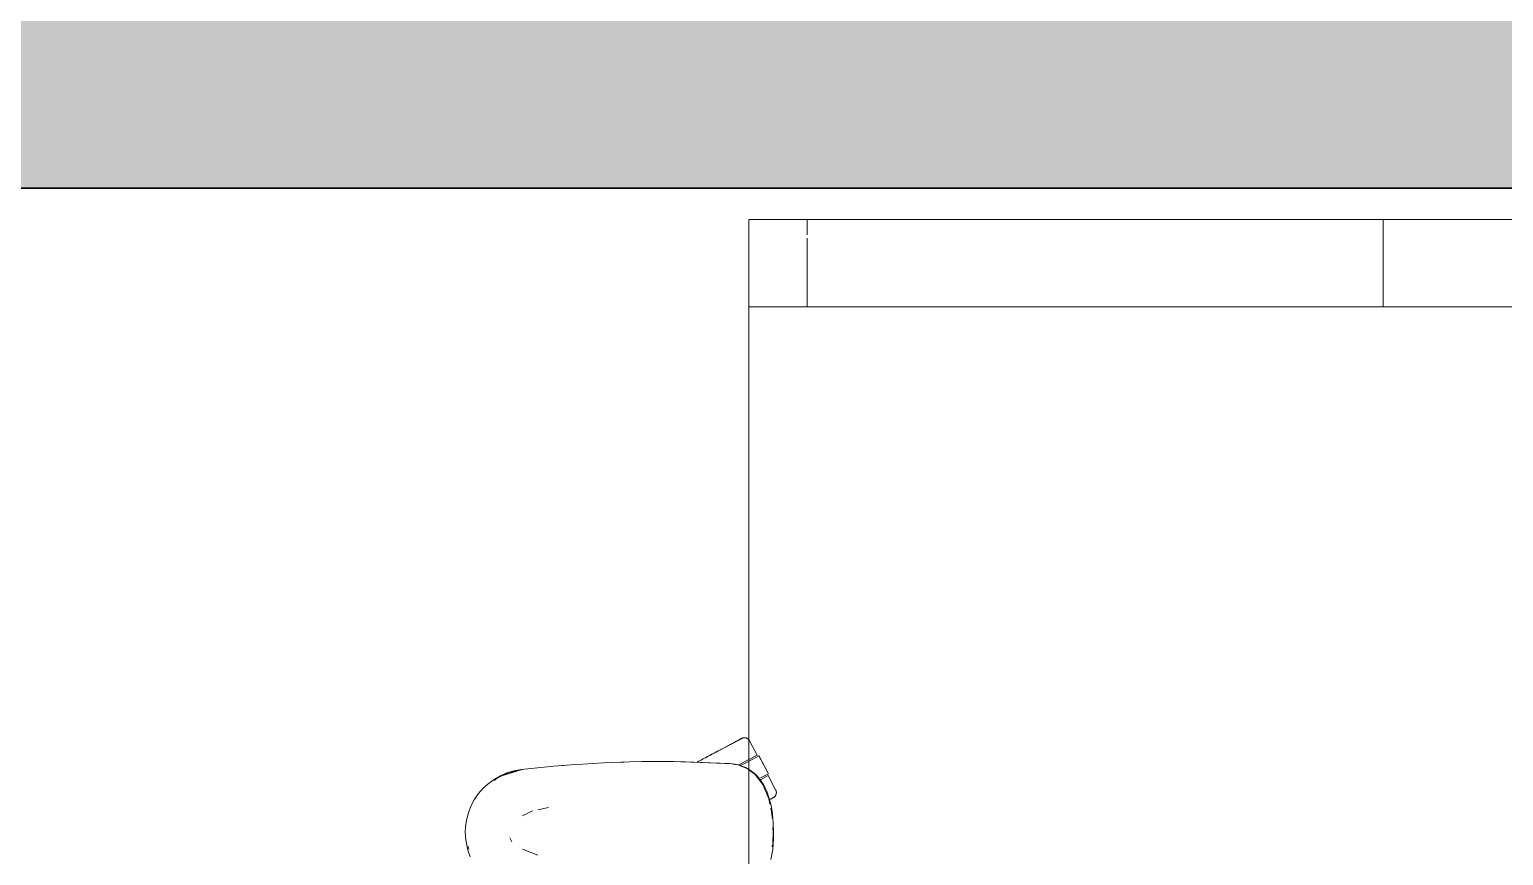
# Model space of a CAD drawing. Header units: millimetres. Extents: x 79795 to 317870, y -36033 to 97293.
# Drawn here: x 221455 to 222466, y 20228 to 20794 of the extents above; entities that cross this region are included whole.
import ezdxf

# ---------------------------------------------------------------- set-up
doc = ezdxf.new("R2010")
doc.units = ezdxf.units.MM
doc.header["$MEASUREMENT"] = 0
for name, color, linetype, lineweight in [('CSM-STL-XX-ZZ-M3-A-XXXX-00001_detached _19_04_21__rvt-1-Level 4$0$A-WALL', 7, 'CONTINUOUS', 9), ('CSM-STL-XX-ZZ-M3-A-XXXX-00001_detached _19_04_21__rvt-1-Level 4$0$A-WALL-PATT', 7, 'CONTINUOUS', 9), ('G-IMPT', 8, 'CONTINUOUS', 9), ('I-FURN', 8, 'CONTINUOUS', 9)]:
    doc.layers.add(name, color=color, linetype=linetype, lineweight=lineweight)

msp = doc.modelspace()

# ---------------------------------------------------------------- hatches: boundary and pattern name
at = {"layer": 'CSM-STL-XX-ZZ-M3-A-XXXX-00001_detached _19_04_21__rvt-1-Level 4$0$A-WALL-PATT'}
msp.add_hatch(color=256, dxfattribs=at).paths.add_polyline_path([(224726.8, 20685.3), (224726.8, 20807.3), (221300.8, 20807.3), (221300.8, 20685.3), (224364.6, 20685.3)], flags=0)

# ---------------------------------------------------------------- linework, layer by layer
at = {"layer": 'CSM-STL-XX-ZZ-M3-A-XXXX-00001_detached _19_04_21__rvt-1-Level 4$0$A-WALL', "lineweight": 30}
msp.add_line((221300.8, 20685.3), (224726.8, 20685.3), dxfattribs=at)
at = {"layer": 'G-IMPT'}
for p, q in [((221810.5, 20288.6), (221792.6, 20286.7)), ((221814.6, 20289), (221810.5, 20288.6)), ((221829.7, 20290.2), (221814.6, 20289)), ((221821.5, 20289.6), (221819.8, 20289.4)), ((221829.7, 20290.2), (221834.8, 20290.5)), ((221834.8, 20290.5), (221848.9, 20291.4)), ((221854.9, 20291.6), (221848.9, 20291.4)), ((221854.9, 20291.6), (221866.7, 20292)), ((221859.8, 20291.7), (221861.7, 20291.9)), ((221861.7, 20291.9), (221863.2, 20291.9)), ((221875.1, 20292.2), (221866.7, 20292)), ((221875.1, 20292.2), (221895.3, 20292.2)), ((221875.1, 20292.2), (221905.1, 20292)), ((221875.1, 20292.2), (221885.9, 20292.2)), ((221905.1, 20292), (221885.9, 20292.2)), ((221895.3, 20292.2), (221897.3, 20292.2)), ((221895.3, 20292.2), (221905.1, 20292)), ((221895.3, 20292.2), (221916.7, 20291.7)), ((221895.3, 20292.2), (221915.5, 20291.7)), ((221897.3, 20292.2), (221899.2, 20292.1)), ((221905.1, 20292), (221916.7, 20291.7)), ((221916.7, 20291.7), (221915.5, 20291.7)), ((221915.5, 20291.7), (221937.3, 20290.7)), ((221915.5, 20291.7), (221935.6, 20290.8)), ((221916.7, 20291.7), (221937.3, 20290.7)), ((221937.3, 20290.7), (221935.6, 20290.8)), ((221937.3, 20290.7), (221938.9, 20290.4)), ((221941.1, 20289.9), (221937.3, 20290.5)), ((221941.3, 20290), (221938.9, 20290.4)), ((221941.1, 20289.9), (221947.3, 20287.5)), ((221941.3, 20290), (221942.6, 20289.6)), ((221946.3, 20288.2), (221942.6, 20289.6)), ((221946.3, 20288.2), (221948.5, 20286.9)), ((221947.3, 20287.5), (221948.5, 20286.6)), ((221948.5, 20286.9), (221949.7, 20286.2)), ((221769.9, 20277), (221766.4, 20273.9)), ((221769.9, 20277), (221774, 20280)), ((221773.9, 20279.3), (221776, 20280.9)), ((221778.4, 20282.5), (221774, 20280)), ((221784.1, 20284.7), (221776, 20280.9)), ((221778.4, 20282.5), (221782.6, 20284.4)), ((221793.1, 20286.7), (221780.6, 20282.9)), ((221780.6, 20282.9), (221789.8, 20285.8)), ((221782.6, 20284.4), (221787.5, 20285.8)), ((221784.1, 20284.7), (221792.5, 20286.6)), ((221792.6, 20286.7), (221787.5, 20285.8)), ((221793.1, 20286.7), (221789.8, 20285.8)), ((221948.5, 20286.6), (221952.9, 20283.4)), ((221949.7, 20286.2), (221953.5, 20283.2)), ((221952.9, 20283.4), (221958.2, 20276.6)), ((221956.1, 20280.1), (221953.5, 20283.2)), ((221958.8, 20276.1), (221956.1, 20280.1)), ((221760.3, 20265.9), (221763.1, 20270)), ((221763.1, 20270), (221766.4, 20273.9)), ((221958.2, 20276.6), (221960, 20272.2)), ((221958.8, 20276.1), (221960.8, 20272)), ((221962.3, 20266.6), (221960, 20272.2)), ((221962.3, 20267.7), (221960.8, 20272)), ((221962.3, 20267.7), (221963.8, 20262.2)), ((221755, 20252.1), (221756.3, 20257)), ((221758.1, 20261.7), (221756.3, 20257)), ((221760.3, 20265.9), (221758.1, 20261.7)), ((221793.4, 20255.1), (221800.2, 20258.4)), ((221811.3, 20260.7), (221803.8, 20259.2)), ((221962.3, 20266.6), (221963, 20263.1)), ((221963.6, 20260.3), (221964.4, 20256.6)), ((221964.8, 20256.3), (221963.8, 20262.2)), ((221964.4, 20256.6), (221964.6, 20253.4)), ((221754.2, 20243.8), (221754.4, 20247.6)), ((221755, 20252.1), (221754.4, 20247.6)), ((221964.8, 20256.3), (221965.3, 20250.1)), ((221965, 20246.9), (221965.1, 20243.8)), ((221965.5, 20243.8), (221965.3, 20250.1)), ((221754.2, 20243.8), (221754.5, 20238.7)), ((221754.5, 20238.7), (221755.4, 20233.8)), ((221784.8, 20239.9), (221785.8, 20237.7)), ((221785.8, 20237.7), (221786.1, 20237.3)), ((221964.9, 20236.6), (221965.1, 20243.8)), ((221965.4, 20239.3), (221964.9, 20231.9)), ((221965.4, 20239.3), (221965.5, 20243.8)), ((221755.4, 20233.8), (221755.9, 20231.6)), ((221757.6, 20226.9), (221755.9, 20231.6)), ((221756.7, 20232.1), (221756.1, 20234.1)), ((221803.8, 20228), (221793.3, 20232.2)), ((221963.7, 20225.2), (221964.9, 20231.9)), ((221964.8, 20235.4), (221964.5, 20233.8))]:
    msp.add_line(p, q, dxfattribs=at)
at = {"layer": 'I-FURN'}
for p, q in [((221988.5, 20663.8), (221948.5, 20663.8)), ((221948.5, 20663.8), (222383.2, 20663.8)), ((221948.5, 20663.8), (221948.5, 20603.8)), ((221948.5, 20663.8), (221948.5, 20603.8)), ((222748.5, 20663.8), (221948.5, 20663.8)), ((221948.5, 20663.8), (221948.5, 19263.8)), ((221948.5, 19263.8), (221948.5, 20663.8)), ((221948.5, 20663.8), (222748.5, 20663.8)), ((223508.5, 20663.8), (221988.5, 20663.8)), ((221988.5, 20663.8), (221988.5, 20653.2)), ((221988.5, 20663.8), (221988.5, 20653.2)), ((222383.2, 20663.8), (222513.5, 20663.8)), ((222383.2, 20663.8), (222383.2, 20603.8)), ((222383.2, 20663.8), (222383.2, 20603.8)), ((221988.5, 20650.9), (221988.5, 20603.8)), ((221988.5, 20650.9), (221988.5, 20603.8)), ((222383.2, 20603.8), (221948.5, 20603.8)), ((221948.5, 20603.8), (221988.5, 20603.8)), ((221988.5, 20603.8), (223508.5, 20603.8)), ((222513.5, 20603.8), (222383.2, 20603.8)), ((221941.4, 20306.9), (221941.8, 20307.1)), ((221942, 20307.2), (221941.6, 20307)), ((221941.8, 20307.1), (221942.2, 20307.3)), ((221942.4, 20307.4), (221942, 20307.2)), ((221942.2, 20307.3), (221942.5, 20307.5)), ((221942.7, 20307.5), (221942.4, 20307.4)), ((221942.5, 20307.5), (221942.8, 20307.6)), ((221942.9, 20307.7), (221942.7, 20307.5)), ((221942.8, 20307.6), (221943, 20307.7)), ((221943.1, 20307.8), (221942.9, 20307.7)), ((221943, 20307.7), (221943.2, 20307.8)), ((221943.3, 20307.9), (221943.1, 20307.8)), ((221943.2, 20307.8), (221943.4, 20307.9)), ((221943.5, 20308), (221943.3, 20307.9)), ((221943.4, 20307.9), (221943.5, 20308)), ((221943.5, 20308), (221943.6, 20308)), ((221943.6, 20308), (221943.5, 20308)), ((221943.6, 20308.1), (221943.8, 20308.1)), ((221943.6, 20308), (221943.6, 20308.1)), ((221943.6, 20308.1), (221943.6, 20308.1)), ((221943.6, 20308.1), (221943.6, 20308.1)), ((221943.6, 20308.1), (221943.6, 20308)), ((221943.8, 20308.1), (221943.9, 20308.2)), ((221943.9, 20308.2), (221944.1, 20308.3)), ((221944.1, 20308.3), (221944.2, 20308.3)), ((221944.2, 20308.3), (221944.4, 20308.4)), ((221944.4, 20308.4), (221944.5, 20308.4)), ((221944.5, 20308.4), (221944.7, 20308.4)), ((221944.7, 20308.4), (221944.8, 20308.5)), ((221944.8, 20308.5), (221945, 20308.5)), ((221945, 20308.5), (221945.2, 20308.5)), ((221945.2, 20308.5), (221945.3, 20308.5)), ((221945.3, 20308.5), (221945.5, 20308.5)), ((221945.5, 20308.5), (221945.7, 20308.5)), ((221945.7, 20308.5), (221945.8, 20308.5)), ((221945.8, 20308.5), (221946, 20308.5)), ((221946, 20308.5), (221946.1, 20308.5)), ((221946.1, 20308.5), (221946.3, 20308.5)), ((221946.3, 20308.5), (221946.4, 20308.4)), ((221946.4, 20308.4), (221946.6, 20308.4)), ((221946.6, 20308.4), (221946.8, 20308.3)), ((221946.8, 20308.3), (221946.9, 20308.3)), ((221946.9, 20308.3), (221947.1, 20308.2)), ((221947.1, 20308.2), (221947.2, 20308.2)), ((221947.2, 20308.2), (221947.4, 20308.1)), ((221947.4, 20308.1), (221947.5, 20308)), ((221947.5, 20308), (221947.6, 20307.9)), ((221947.6, 20307.9), (221947.8, 20307.8)), ((221947.8, 20307.8), (221947.9, 20307.8)), ((221947.9, 20307.8), (221948, 20307.7)), ((221948, 20307.7), (221948.2, 20307.6)), ((221948.2, 20307.6), (221948.3, 20307.4)), ((221948.3, 20307.4), (221948.4, 20307.3)), ((221948.4, 20307.3), (221948.5, 20307.2)), ((221948.5, 20307.2), (221948.6, 20307.1)), ((221948.6, 20307.1), (221948.7, 20307)), ((221922.8, 20297), (221921.8, 20296.4)), ((221922.2, 20296.7), (221923.2, 20297.2)), ((221923.8, 20297.5), (221922.8, 20297)), ((221923.2, 20297.2), (221924.2, 20297.7)), ((221924.7, 20298), (221923.8, 20297.5)), ((221924.2, 20297.7), (221925.2, 20298.3)), ((221925.7, 20298.5), (221924.7, 20298)), ((221925.2, 20298.3), (221926.1, 20298.8)), ((221926.7, 20299), (221925.7, 20298.5)), ((221926.1, 20298.8), (221927.1, 20299.3)), ((221927.6, 20299.5), (221926.7, 20299)), ((221927.1, 20299.3), (221928, 20299.8)), ((221928.5, 20300), (221927.6, 20299.5)), ((221928, 20299.8), (221929, 20300.3)), ((221929.4, 20300.5), (221928.5, 20300)), ((221929, 20300.3), (221929.9, 20300.7)), ((221930.3, 20301), (221929.4, 20300.5)), ((221929.9, 20300.7), (221930.7, 20301.2)), ((221931.2, 20301.5), (221930.3, 20301)), ((221930.7, 20301.2), (221931.6, 20301.7)), ((221932.1, 20301.9), (221931.2, 20301.5)), ((221931.6, 20301.7), (221932.5, 20302.1)), ((221932.9, 20302.4), (221932.1, 20301.9)), ((221933.7, 20302.8), (221932.9, 20302.4)), ((221934.5, 20303.2), (221933.7, 20302.8)), ((221935.3, 20303.6), (221934.5, 20303.2)), ((221936, 20304), (221935.3, 20303.6)), ((221936.7, 20304.4), (221936, 20304)), ((221937.4, 20304.7), (221936.7, 20304.4)), ((221938, 20305.1), (221937.4, 20304.7)), ((221938.7, 20305.4), (221938, 20305.1)), ((221939.2, 20305.7), (221938.7, 20305.4)), ((221938.9, 20305.6), (221939.5, 20305.9)), ((221939.8, 20306), (221939.2, 20305.7)), ((221939.5, 20305.9), (221940, 20306.1)), ((221940.3, 20306.3), (221939.8, 20306)), ((221940, 20306.1), (221940.5, 20306.4)), ((221940.8, 20306.6), (221940.3, 20306.3)), ((221940.5, 20306.4), (221941, 20306.7)), ((221941.2, 20306.8), (221940.8, 20306.6)), ((221941, 20306.7), (221941.4, 20306.9)), ((221941.6, 20307), (221941.2, 20306.8)), ((221948.7, 20307), (221948.8, 20306.8)), ((221948.8, 20306.8), (221948.9, 20306.7)), ((221948.9, 20306.7), (221949, 20306.6)), ((221949, 20306.6), (221949.1, 20306.4)), ((221949.1, 20306.4), (221949.1, 20306.4)), ((221954.2, 20296.7), (221949.1, 20306.4)), ((221913.8, 20292.2), (221912.8, 20291.7)), ((221913.2, 20291.9), (221914.2, 20292.4)), ((221914.8, 20292.7), (221913.8, 20292.2)), ((221914.2, 20292.4), (221915.2, 20293)), ((221915.8, 20293.2), (221914.8, 20292.7)), ((221915.2, 20293), (221916.2, 20293.5)), ((221916.8, 20293.8), (221915.8, 20293.2)), ((221916.2, 20293.5), (221917.2, 20294)), ((221917.8, 20294.3), (221916.8, 20293.8)), ((221917.2, 20294), (221918.2, 20294.6)), ((221918.8, 20294.8), (221917.8, 20294.3)), ((221918.2, 20294.6), (221919.2, 20295.1)), ((221919.8, 20295.4), (221918.8, 20294.8)), ((221919.2, 20295.1), (221920.2, 20295.6)), ((221920.8, 20295.9), (221919.8, 20295.4)), ((221920.2, 20295.6), (221921.2, 20296.2)), ((221921.8, 20296.4), (221920.8, 20295.9)), ((221921.2, 20296.2), (221922.2, 20296.7)), ((221948.9, 20293.9), (221941.6, 20290)), ((221942.8, 20289.5), (221948.7, 20292.6)), ((221948.7, 20292.6), (221955.4, 20296.2)), ((221954.2, 20296.7), (221948.9, 20293.9)), ((221955.4, 20296.2), (221961.9, 20283.8)), ((221962.1, 20283.9), (221955.5, 20296.3)), ((221961.9, 20283.8), (221956.6, 20281)), ((221961.7, 20282.6), (221956.6, 20279.8)), ((221966.9, 20272.9), (221961.7, 20282.6)), ((221963.4, 20266.5), (221963.8, 20266.7)), ((221964, 20266.8), (221963.6, 20266.6)), ((221963.8, 20266.7), (221964.1, 20266.8)), ((221964.2, 20266.9), (221964, 20266.8)), ((221964.1, 20266.8), (221964.4, 20267)), ((221964.5, 20267.1), (221964.2, 20266.9)), ((221964.4, 20267), (221964.6, 20267.1)), ((221964.7, 20267.2), (221964.5, 20267.1)), ((221964.6, 20267.1), (221964.8, 20267.2)), ((221964.9, 20267.3), (221964.7, 20267.2)), ((221964.8, 20267.2), (221965, 20267.3)), ((221965, 20267.3), (221964.9, 20267.3)), ((221965.1, 20267.4), (221965, 20267.3)), ((221965, 20267.3), (221965.1, 20267.4)), ((221965.2, 20267.4), (221965.1, 20267.4)), ((221965.1, 20267.4), (221965.2, 20267.4)), ((221965.3, 20267.5), (221965.2, 20267.4)), ((221965.2, 20267.4), (221965.2, 20267.4)), ((221965.2, 20267.4), (221965.2, 20267.4)), ((221965.2, 20267.4), (221965.2, 20267.4)), ((221965.4, 20267.5), (221965.3, 20267.5)), ((221965.5, 20267.6), (221965.4, 20267.5)), ((221965.7, 20267.7), (221965.5, 20267.6)), ((221965.8, 20267.8), (221965.7, 20267.7)), ((221965.9, 20267.9), (221965.8, 20267.8)), ((221966.1, 20268), (221965.9, 20267.9)), ((221966.2, 20268.1), (221966.1, 20268)), ((221966.3, 20268.3), (221966.2, 20268.1)), ((221966.4, 20268.4), (221966.3, 20268.3)), ((221966.5, 20268.5), (221966.4, 20268.4)), ((221966.6, 20268.6), (221966.5, 20268.5)), ((221966.7, 20268.8), (221966.6, 20268.6)), ((221966.8, 20268.9), (221966.7, 20268.8)), ((221966.9, 20269), (221966.8, 20268.9)), ((221966.9, 20272.9), (221967, 20272.8)), ((221967, 20269.3), (221966.9, 20269.2)), ((221966.9, 20269.2), (221966.9, 20269)), ((221967, 20272.8), (221967, 20272.6)), ((221967, 20272.6), (221967.1, 20272.5)), ((221967.1, 20269.5), (221967, 20269.3)), ((221967.1, 20272.5), (221967.2, 20272.3)), ((221967.2, 20269.8), (221967.1, 20269.6)), ((221967.1, 20269.6), (221967.1, 20269.5)), ((221967.2, 20272.3), (221967.2, 20272.2)), ((221967.2, 20272.2), (221967.2, 20272)), ((221967.2, 20272), (221967.3, 20271.8)), ((221967.3, 20270.1), (221967.2, 20269.9)), ((221967.2, 20269.9), (221967.2, 20269.8)), ((221967.3, 20271.8), (221967.3, 20271.7)), ((221967.3, 20271.7), (221967.3, 20271.5)), ((221967.3, 20271.5), (221967.4, 20271.4)), ((221967.4, 20270.7), (221967.3, 20270.6)), ((221967.3, 20270.6), (221967.3, 20270.4)), ((221967.3, 20270.4), (221967.3, 20270.2)), ((221967.3, 20270.2), (221967.3, 20270.1)), ((221967.4, 20271.4), (221967.4, 20271.2)), ((221967.4, 20271.2), (221967.4, 20271)), ((221967.4, 20271), (221967.4, 20270.9)), ((221967.4, 20270.9), (221967.4, 20270.7)), ((221962.6, 20266), (221963, 20266.3)), ((221963.2, 20266.4), (221962.8, 20266.2)), ((221963, 20266.3), (221963.4, 20266.5)), ((221963.6, 20266.6), (221963.2, 20266.4))]:
    msp.add_line(p, q, dxfattribs=at)

doc.saveas('drawing.dxf')
